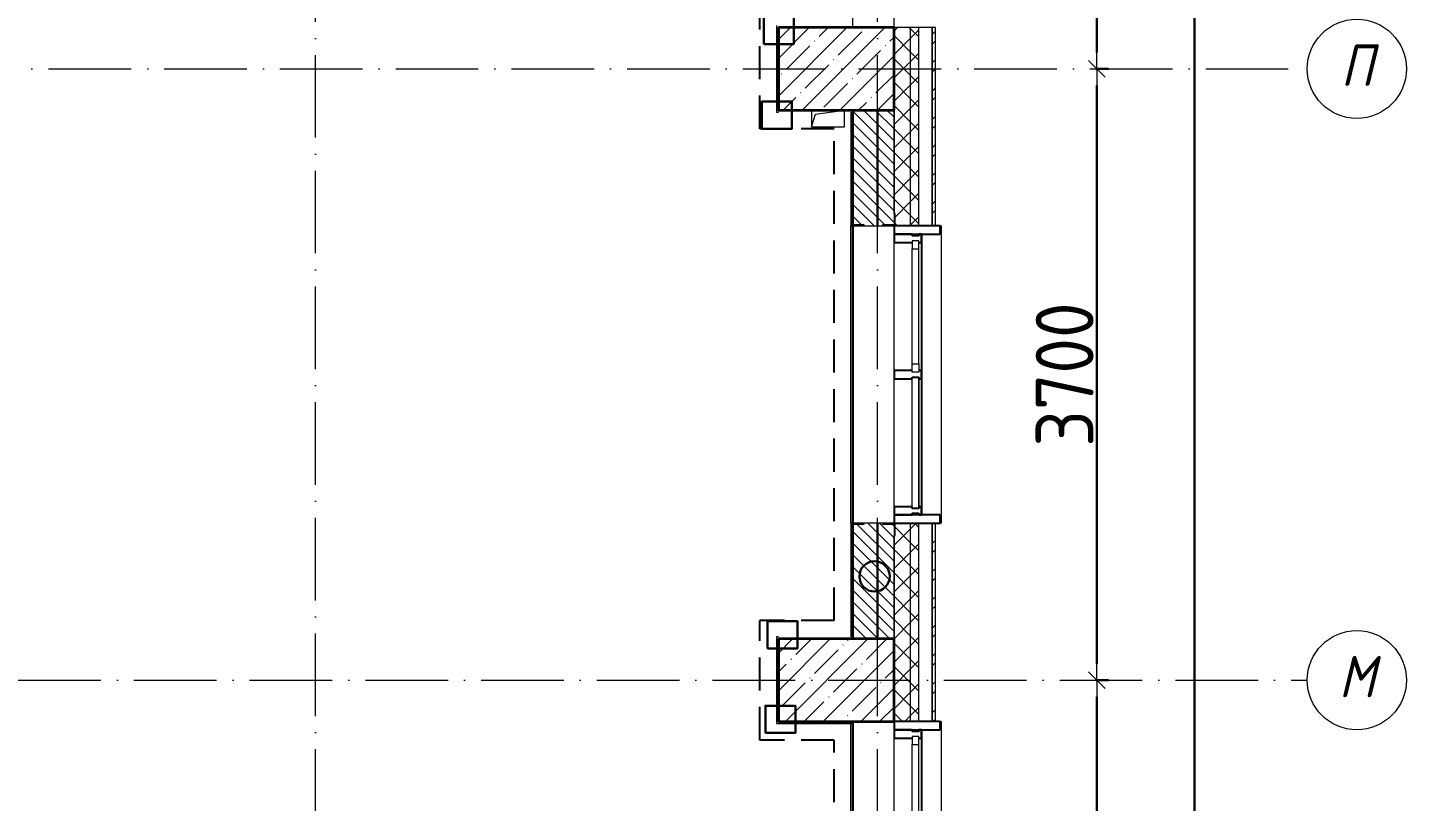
# Model space of a CAD drawing. Header units: millimetres. Extents: x -213536 to 1564669, y -45299 to 942238.
# Drawn here: x 451350 to 459692, y 449102 to 453785 of the extents above; entities that cross this region are included whole.
import ezdxf

# ---------------------------------------------------------------- set-up
doc = ezdxf.new("R2010")
doc.units = ezdxf.units.MM
for name, pattern in [('50_200_ШТРИХ_1Т_ш5_п1_п1_', [700, 500, -100, 0, -100]), ('Штрих короткий', [300, 150, -150]), ('Штриховая _2 мм - 1 мм_', [300, 200, -100])]:
    doc.linetypes.add(name, pattern=pattern)
for name, color, linetype, lineweight in [('0-1', 7, 'Continuous', 5), ('0-2', 7, 'Continuous', 9), ('2.1) ПГП окна 2.8 м', 5, 'Continuous', 30), ('3) ЖБ 4м', 3, 'Continuous', 30), ('3.1) ЖБ окна 1.2 м', 102, 'Continuous', 30), ('4) Метл уголки', 6, 'Continuous', 30), ('5) Швы', 2, 'Continuous', 30), ('Импосты витража', 7, 'Continuous', 9), ('Импосты витража-1', 7, 'Continuous', 25), ('Каркас_Импост', 7, 'Continuous', 13), ('Несущие колонны', 7, 'Continuous', 9), ('Несущие колонны-1', 7, 'Continuous', 35), ('Обобщенные модели', 7, 'Continuous', 9), ('Общие ребра', 7, 'Continuous', 9), ('Окна', 7, 'Continuous', 9), ('Оси', 7, 'Continuous', 9), ('Оси-1', 7, 'Continuous', 20), ('Оси-2', 7, '50_200_ШТРИХ_1Т_ш5_п1_п1_', 9), ('Остекление-1', 7, 'Continuous', 9), ('Перемычка-1', 7, 'Штрих короткий', 9), ('Размеры', 7, 'Continuous', 15), ('Стены', 7, 'Continuous', 9), ('Стены-1', 7, 'Continuous', 13), ('Штриховка разреза-1', 7, 'Continuous', 9)]:
    doc.layers.add(name, color=color, linetype=linetype, lineweight=lineweight)
doc.layers.add('Каркас_Импост-2', color=7, linetype='Continuous', lineweight=9, true_color=0xaaaaaa)
doc.layers.add('СТ-1_1', color=7, linetype='Штриховая _2 мм - 1 мм_', lineweight=90, true_color=0x888888)
doc.layers.get('0-2').off()
doc.styles.add('ISOCPEUR_I_1', font='isocpeui.ttf', dxfattribs={"width": 0.85, "height": 2.5})
doc.styles.add('СПДС', font='isocpeur.ttf', dxfattribs={"width": 0.9})
doc.dimstyles.new('Размера А3', dxfattribs={"dimtxt": 200, "dimasz": 100, "dimexe": 70, "dimexo": 100, "dimgap": 20, "dimtad": 1, "dimdec": 0, "dimrnd": 10, "dimzin": 0, "dimdsep": 46, "dimtxsty": 'СПДС', "dimblk": 'ARROWHEAD_6', "dimcen": 1, "dimclrd": 256, "dimclre": 256, "dimclrt": 256, "dimazin": 0, "dimtfac": 1, "dimtdec": 0, "dimtmove": 2, "dimatfit": 3, "dimfxl": 1, "dimtolj": 1, "dimtzin": 0, "dimarcsym": 0})
pattern_1 = [(45, (0, 0), (-70.71068, 70.71068), []), (135, (0, 0), (-70.71068, -70.71068), [])]

# ---------------------------------------------------------------- blocks, each defined once
blk = doc.blocks.new('Ось сетки - Круг_Ø6_00__ISO-2_5_0_9K_-16731441-АИ2_03_План отделки стен 3-го этажа _Часть 2_')
at = {"layer": 'Оси-1'}
blk.add_circle((0, 0), 3, dxfattribs=at)
blk = doc.blocks.new('ARROWHEAD_6')
at = {"color": 0, "linetype": 'Continuous'}
for p, q in [((0, 0), (-1, 0)), ((-0.5, -0.5), (0.5, 0.5))]:
    blk.add_line(p, q, dxfattribs=at)
blk = doc.blocks.new('*D4704')
at = {"layer": 'Defpoints', "color": 0, "transparency": 16777216}
for p in [(457713, 449835.4), (457819.1, 449835.4), (457713, 444535.4)]:
    blk.add_point(p, dxfattribs=at)
at = {"layer": 'Размеры', "lineweight": -2, "transparency": 16777216}
for p, q in [((457813, 449835.4), (457889.1, 449835.4)), ((457819.1, 444635.4), (457819.1, 449735.4)), ((457813, 444535.4), (457889.1, 444535.4))]:
    blk.add_line(p, q, dxfattribs=at)
at = {"layer": 'Размеры', "lineweight": -2, "transparency": 16777216, "xscale": 100, "yscale": 100, "zscale": 100}
for p, rotation in [((457819.1, 449835.4), 90), ((457819.1, 444535.4), 270)]:
    blk.add_blockref('ARROWHEAD_6', p, dxfattribs=dict(at, rotation=rotation))
at = {"layer": 'Размеры', "transparency": 16777216, "insert": (457624.1, 447185.4), "char_height": 350, "width": 2.488, "attachment_point": 5, "rotation": 90, "style": 'СПДС'}
blk.add_mtext('\\A1;5300', dxfattribs=at)
blk = doc.blocks.new('*D4705')
at = {"layer": 'Defpoints', "color": 0, "transparency": 16777216}
for p in [(457713, 453535.4), (457819.1, 453535.4), (457713, 449835.4)]:
    blk.add_point(p, dxfattribs=at)
at = {"layer": 'Размеры', "lineweight": -2, "transparency": 16777216}
for p, q in [((457813, 453535.4), (457889.1, 453535.4)), ((457819.1, 449935.4), (457819.1, 453435.4)), ((457813, 449835.4), (457889.1, 449835.4))]:
    blk.add_line(p, q, dxfattribs=at)
at = {"layer": 'Размеры', "lineweight": -2, "transparency": 16777216, "xscale": 100, "yscale": 100, "zscale": 100}
for p, rotation in [((457819.1, 453535.4), 90), ((457819.1, 449835.4), 270)]:
    blk.add_blockref('ARROWHEAD_6', p, dxfattribs=dict(at, rotation=rotation))
at = {"layer": 'Размеры', "transparency": 16777216, "insert": (457624.1, 451685.4), "char_height": 350, "width": 2.488, "attachment_point": 5, "rotation": 90, "style": 'СПДС'}
blk.add_mtext('\\A1;3700', dxfattribs=at)
blk = doc.blocks.new('*D4706')
at = {"layer": 'Defpoints', "color": 0, "transparency": 16777216}
for p in [(457713, 459535.4), (457819.1, 459535.4), (457713, 453535.4)]:
    blk.add_point(p, dxfattribs=at)
at = {"layer": 'Размеры', "lineweight": -2, "transparency": 16777216}
for p, q in [((457813, 459535.4), (457889.1, 459535.4)), ((457819.1, 453635.4), (457819.1, 459435.4)), ((457813, 453535.4), (457889.1, 453535.4))]:
    blk.add_line(p, q, dxfattribs=at)
at = {"layer": 'Размеры', "lineweight": -2, "transparency": 16777216, "xscale": 100, "yscale": 100, "zscale": 100}
for p, rotation in [((457819.1, 459535.4), 90), ((457819.1, 453535.4), 270)]:
    blk.add_blockref('ARROWHEAD_6', p, dxfattribs=dict(at, rotation=rotation))
at = {"layer": 'Размеры', "transparency": 16777216, "insert": (457624.1, 456535.4), "char_height": 350, "width": 2.488, "attachment_point": 5, "rotation": 90, "style": 'СПДС'}
blk.add_mtext('\\A1;6000', dxfattribs=at)
blk = doc.blocks.new('*D4710')
at = {"layer": 'Defpoints', "color": 0, "transparency": 16777216}
for p in [(458515.3, 474685.4), (458409.2, 441235.4), (458515.3, 441235.4)]:
    blk.add_point(p, dxfattribs=at)
at = {"layer": 'Размеры', "lineweight": -2, "transparency": 16777216}
for p, q in [((458415.3, 474685.4), (458339.2, 474685.4)), ((458409.2, 474585.4), (458409.2, 441335.4)), ((458415.3, 441235.4), (458339.2, 441235.4))]:
    blk.add_line(p, q, dxfattribs=at)
at = {"layer": 'Размеры', "lineweight": -2, "transparency": 16777216, "xscale": 100, "yscale": 100, "zscale": 100}
for p, rotation in [((458409.2, 474685.4), 90), ((458409.2, 441235.4), 270)]:
    blk.add_blockref('ARROWHEAD_6', p, dxfattribs=dict(at, rotation=rotation))
at = {"layer": 'Размеры', "transparency": 16777216, "insert": (458214.2, 457960.4), "char_height": 350, "width": 3.186, "attachment_point": 5, "rotation": 90, "style": 'СПДС'}
blk.add_mtext('\\A1;33450', dxfattribs=at)
blk = doc.blocks.new('BSC_Колонна _Прямоугольная - 500х700-V127-АИ2_03_План отделки стен 3-го этажа _Часть 2_')
at = {"layer": 'Несущие колонны'}
h = blk.add_hatch(dxfattribs=at)
h.set_pattern_fill('FP_117', color=256, style=0, pattern_type=2)
h.set_pattern_definition([(315, (-24600, 25550), (114.04925, 114.04925), []), (315, (-24600, 25435.95), (114.04925, 114.04925), [201.613, -40.323, 3.353, -36.97])])
h.paths.add_polyline_path([(-250, 350), (-250, -350), (250, -350), (250, 350)], flags=0)
at = {"layer": 'Несущие колонны-1'}
for p, q in [((250, 350), (-250, 350)), ((-250, 350), (-250, -350)), ((250, -350), (250, 350)), ((-250, -350), (250, -350))]:
    blk.add_line(p, q, dxfattribs=at)
blk = doc.blocks.new('BSC_Колонна _Прямоугольная - 500х700-V128-АИ2_03_План отделки стен 3-го этажа _Часть 2_')
at = {"layer": 'Несущие колонны'}
h = blk.add_hatch(dxfattribs=at)
h.set_pattern_fill('FP_118', color=256, style=0, pattern_type=2)
h.set_pattern_definition([(315, (-28300, 25550), (114.04925, 114.04925), []), (315, (-28300, 25435.95), (114.04925, 114.04925), [201.613, -40.323, 3.353, -36.97])])
h.paths.add_polyline_path([(-250, 350), (-250, -350), (250, -350), (250, 350)], flags=0)
at = {"layer": 'Несущие колонны-1'}
for p, q in [((250, 350), (-250, 350)), ((-250, 350), (-250, -350)), ((250, -350), (250, 350)), ((-250, -350), (250, -350))]:
    blk.add_line(p, q, dxfattribs=at)
blk = doc.blocks.new('Проем_Дверь_Прямоугольный - 1800х2700h_оконные проемы-25805030-АИ2_03_План отделки стен 3-го этажа _Часть 2_')
at = {"layer": 'Перемычка-1'}
for p, q in [((900, 125), (-900, 125)), ((900, -125), (-900, -125))]:
    blk.add_line(p, q, dxfattribs=at)
blk = doc.blocks.new('PNS_Панель прямоугольная2 - Нр_Стекло - 40мм-26243474-АИ2_03_План отделки стен 3-го этажа _Часть 2_')
at = {"layer": 'Каркас_Импост'}
for p, q in [((-397.5, 0), (-397.5, 40)), ((-397.5, 40), (-347.5, 40)), ((-347.5, 40), (-347.5, 0)), ((397.5, 40), (347.5, 40)), ((347.5, 40), (347.5, 0)), ((397.5, 0), (397.5, 40)), ((-347.5, 0), (-397.5, 0)), ((347.5, 0), (397.5, 0))]:
    blk.add_line(p, q, dxfattribs=at)
at = {"layer": 'Каркас_Импост-2'}
for p, q in [((-347.5, 40), (347.5, 40)), ((-347.5, 0), (347.5, 0))]:
    blk.add_line(p, q, dxfattribs=at)
blk = doc.blocks.new('Прямоугольный импост - Импост структурный с накладкой - 150мм-25647642-АИ2_03_План отделки стен 3-го этажа _Часть 2_')
at = {"layer": 'Импосты витража'}
for p, q in [((27275, -100), (28050, -100)), ((27275, -267), (28050, -267))]:
    blk.add_line(p, q, dxfattribs=at)
blk = doc.blocks.new('Прямоугольный импост - Импост структурный с накладкой - 150мм-V161-АИ2_03_План отделки стен 3-го этажа _Часть 2_')
at = {"layer": 'Импосты витража-1'}
for p, q in [((-25, 0), (-25, 17)), ((-25, 17), (25, 17)), ((25, 0), (15, 0)), ((15, 0), (15, -40)), ((25, 17), (25, 0)), ((-25, -150), (-25, -40)), ((15, -40), (25, -40)), ((25, -40), (25, -150)), ((25, -150), (-25, -150))]:
    blk.add_line(p, q, dxfattribs=at)
blk = doc.blocks.new('Прямоугольный импост - Откос НВФ_50х280 мм-25993834-АИ2_03_План отделки стен 3-го этажа _Часть 2_')
at = {"layer": 'Импосты витража-1'}
for p, q in [((-50, 130), (0, 130)), ((-50, -150), (-50, 130)), ((0, 130), (0, -150)), ((0, -150), (-50, -150))]:
    blk.add_line(p, q, dxfattribs=at)
blk = doc.blocks.new('Прямоугольный импост - Импост структурный с накладкой - 150мм-25647633-АИ2_03_План отделки стен 3-го этажа _Часть 2_')
at = {"layer": 'Импосты витража-1'}
for p, q in [((-25, 0), (-25, 17)), ((-25, 17), (25, 17)), ((-15, 0), (-25, 0)), ((-15, -40), (-15, 0)), ((25, 17), (25, 0)), ((-25, -150), (-25, -40)), ((-25, -40), (-15, -40)), ((25, -40), (25, -150)), ((25, -150), (-25, -150))]:
    blk.add_line(p, q, dxfattribs=at)
blk = doc.blocks.new('PNS_Панель прямоугольная1 - Нр_Стекло - 40мм-25259299-АИ2_03_План отделки стен 3-го этажа _Часть 2_')
at = {"layer": 'Остекление-1'}
for p, q in [((-387.5, 40), (387.5, 40)), ((-397.5, 0), (397.5, 0)), ((387.5, 0), (-387.5, 0))]:
    blk.add_line(p, q, dxfattribs=at)
blk = doc.blocks.new('Прямоугольный импост - Импост структурный с накладкой - 150мм-25647644-АИ2_03_План отделки стен 3-го этажа _Часть 2_')
at = {"layer": 'Импосты витража-1'}
for p, q in [((-25, 0), (-25, 17)), ((-25, 17), (25, 17)), ((-15, 0), (-25, 0)), ((-15, -40), (-15, 0)), ((25, 0), (15, 0)), ((15, 0), (15, -40)), ((25, 17), (25, 0)), ((-25, -150), (-25, -40)), ((-25, -40), (-15, -40)), ((15, -40), (25, -40)), ((25, -40), (25, -150)), ((25, -150), (-25, -150))]:
    blk.add_line(p, q, dxfattribs=at)
blk = doc.blocks.new('Прямоугольный импост - Откос НВФ_50х280 мм-V169-АИ2_03_План отделки стен 3-го этажа _Часть 2_')
at = {"layer": 'Импосты витража-1'}
for p, q in [((-50, 130), (0, 130)), ((-50, -150), (-50, 130)), ((0, 130), (0, -144)), ((0, -150), (-50, -150))]:
    blk.add_line(p, q, dxfattribs=at)
blk = doc.blocks.new('Прямоугольный импост - Откос НВФ_50х280 мм-25993838-АИ2_03_План отделки стен 3-го этажа _Часть 2_')
at = {"layer": 'Импосты витража-1'}
for p, q in [((0, 130), (-50, 130)), ((-50, 130), (-50, -150)), ((0, -144), (0, 130)), ((-50, -150), (0, -150))]:
    blk.add_line(p, q, dxfattribs=at)
blk = doc.blocks.new('Фахверк_СКБ_Уголок - 250_2700-27497298-АИ2_03_План отделки стен 3-го этажа _Часть 2_')
at = {"layer": 'Обобщенные модели'}
for p, q in [((200, 181), (125, 181)), ((125, 181), (125, 106)), ((131, 106), (131, 175)), ((131, 175), (200, 175)), ((200, 175), (200, 181)), ((125, 106), (131, 106)), ((131, -6), (125, -6)), ((125, -6), (125, -81)), ((125, -81), (200, -81)), ((131, -75), (131, -6)), ((200, -75), (131, -75)), ((200, -81), (200, -75))]:
    blk.add_line(p, q, dxfattribs=at)
blk = doc.blocks.new('AR_Отверстие прямоугольное _в плите_ - AR_Отверстие прямоугольное _в плите_-V237-АИ2_03_План отделки стен 3-го этажа _Часть 2_')
at = {"layer": 'Обобщенные модели'}
for p, q in [((-100, 50), (-100, -50)), ((-100, -50), (-75, 25)), ((-75, 25), (100, 50)), ((100, -50), (100, 50)), ((-100, -50), (100, -50))]:
    blk.add_line(p, q, dxfattribs=at)
blk = doc.blocks.new('Отлив_СКБ - Отлив витража_120_НВФ-31885687-АИ2_03_План отделки стен 3-го этажа _Часть 2_')
at = {"layer": 'Окна'}
for p, q in [((1750, -2), (50, -2)), ((0, -120), (0, -113)), ((0, -120), (1800, -120)), ((1800, -113), (1800, -120))]:
    blk.add_line(p, q, dxfattribs=at)
blk = doc.blocks.new('0125-Р-ОО-Ш2-АР-о_23_10_2024_rvt-1-АИ2_03_План отделки стен 3-го этажа _Часть 2_')
at = {"layer": 'Штриховка разреза-1'}
h = blk.add_hatch(dxfattribs=at)
h.set_pattern_fill('FP_81', color=256, style=0, pattern_type=2)
h.set_pattern_definition(pattern_1)
h.paths.add_polyline_path([(26000, 11350), (26000, 13550), (25906, 13550), (25906, 13475), (25900, 13475), (25900, 11350)], flags=0)
h.paths.add_polyline_path([(26000, 15350), (26000, 16550), (25906, 16550), (25906, 16475), (25900, 16475), (25900, 15425), (25906, 15425), (25906, 15350)], flags=0)
h.paths.add_polyline_path([(26000, 18350), (26000, 19550), (25900, 19550), (25900, 18425), (25906, 18425), (25906, 18350)], flags=0)
h.paths.add_polyline_path([(26000, 21350), (26000, 22550), (25906, 22550), (25906, 22475), (25900, 22475), (25900, 21425), (25906, 21425), (25906, 21350)], flags=0)
h.paths.add_polyline_path([(25900, 24350), (26000, 24350), (26000, 25550), (25906, 25550), (25906, 25475), (25900, 25475), (25900, 24850)], flags=0)
h.paths.add_polyline_path([(26000, 27350), (26000, 28550), (25900, 28550), (25900, 27425), (25906, 27425), (25906, 27350)], flags=0)
h.paths.add_polyline_path([(26000, 30350), (26000, 31550), (25906, 31550), (25906, 31475), (25900, 31475), (25900, 30425), (25906, 30425), (25906, 30350)], flags=0)
h.paths.add_polyline_path([(26000, 33350), (26000, 34550), (25900, 34550), (25900, 33425), (25906, 33425), (25906, 33350)], flags=0)
h.paths.add_polyline_path([(25906, 36350), (26000, 36350), (26000, 37550), (25906, 37550), (25906, 37475), (25900, 37475), (25900, 36425), (25906, 36425), (25906, 36356)], flags=0)
h.paths.add_polyline_path([(26000, 39350), (26000, 40550), (25900, 40550), (25900, 39425), (25906, 39425), (25906, 39350)], flags=0)
h.paths.add_polyline_path([(26000, 42350), (26000, 43600), (25906, 43600), (25906, 43525), (25900, 43525), (25900, 42425), (25906, 42425), (25906, 42350)], flags=0)
h.paths.add_polyline_path([(26000, 45400), (26000, 49550), (25900, 49550), (25900, 45400)], flags=0)
h = blk.add_hatch(dxfattribs=at)
h.set_pattern_fill('FP_81', color=256, style=0, pattern_type=2)
h.set_pattern_definition(pattern_1)
h.paths.add_polyline_path([(26050, 11350), (26050, 13550), (26000, 13550), (26000, 11350)], flags=0)
h.paths.add_polyline_path([(26000, 15350), (26050, 15350), (26050, 16550), (26000, 16550), (26000, 16189.5)], flags=0)
h.paths.add_polyline_path([(26050, 18350), (26050, 19550), (26000, 19550), (26000, 18350)], flags=0)
h.paths.add_polyline_path([(26050, 21350), (26050, 22550), (26000, 22550), (26000, 21350)], flags=0)
h.paths.add_polyline_path([(26000, 24350), (26050, 24350), (26050, 25550), (26000, 25550), (26000, 25430.1)], flags=0)
h.paths.add_polyline_path([(26050, 27350), (26050, 28550), (26000, 28550), (26000, 27350)], flags=0)
h.paths.add_polyline_path([(26050, 30350), (26050, 31550), (26000, 31550), (26000, 30350)], flags=0)
h.paths.add_polyline_path([(26050, 33350), (26050, 34550), (26000, 34550), (26000, 33350)], flags=0)
h.paths.add_polyline_path([(26000, 36350), (26050, 36350), (26050, 37550), (26000, 37550), (26000, 36518.8)], flags=0)
h.paths.add_polyline_path([(26050, 39350), (26050, 40550), (26000, 40550), (26000, 39350)], flags=0)
h.paths.add_polyline_path([(26050, 42350), (26050, 43600), (26000, 43600), (26000, 42350)], flags=0)
h.paths.add_polyline_path([(26000, 45400), (26050, 45400), (26050, 49550), (26000, 49550), (26000, 45759.4)], flags=0)
h = blk.add_hatch(dxfattribs=at)
h.set_pattern_fill('FP_80', color=256, style=0, pattern_type=2)
h.set_pattern_definition([(45, (0, 0), (-85.5366, 85.5366), []), (45, (57.02, 0), (-85.5366, 85.5366), [])])
h.paths.add_polyline_path([(26150, 11540), (26150, 13550), (26130, 13550), (26130, 11540)], flags=0)
h.paths.add_polyline_path([(26130, 15350), (26150, 15350), (26150, 16550), (26130, 16550), (26130, 16189.5)], flags=0)
h.paths.add_polyline_path([(26150, 18350), (26150, 19550), (26130, 19550), (26130, 18350)], flags=0)
h.paths.add_polyline_path([(26150, 21350), (26150, 22550), (26130, 22550), (26130, 21350)], flags=0)
h.paths.add_polyline_path([(26150, 24350), (26150, 25550), (26130, 25550), (26130, 24350)], flags=0)
h.paths.add_polyline_path([(26150, 27350), (26150, 28550), (26130, 28550), (26130, 27350)], flags=0)
h.paths.add_polyline_path([(26150, 30350), (26150, 31550), (26130, 31550), (26130, 30350)], flags=0)
h.paths.add_polyline_path([(26130, 33350), (26150, 33350), (26150, 34550), (26130, 34550), (26130, 33746.6)], flags=0)
h.paths.add_polyline_path([(26150, 36350), (26150, 37550), (26130, 37550), (26130, 36350)], flags=0)
h.paths.add_polyline_path([(26150, 39350), (26150, 40550), (26130, 40550), (26130, 39350)], flags=0)
h.paths.add_polyline_path([(26130, 42350), (26150, 42350), (26150, 43370), (26130, 43370), (26130, 42987.2)], flags=0)
h = blk.add_hatch(dxfattribs=at)
h.set_pattern_fill('FP_1', color=256, style=0, pattern_type=2)
h.set_pattern_definition([(135, (0, 0), (-35.35534, -35.35534), [])])
h.paths.add_polyline_path([(25900, 24850), (25900, 25544), (25831, 25544), (25831, 25550), (25719, 25550), (25719, 25544), (25650, 25544), (25650, 24850), (25765.5, 24850)], flags=0)
h.paths.add_polyline_path([(25765.5, 27350), (25831, 27350), (25831, 27356), (25900, 27356), (25900, 28050), (25650, 28050), (25650, 27356), (25719, 27356), (25719, 27350)], flags=0)
at = {"layer": 'Общие ребра'}
for p, q in [((26000, 27350), (26000, 28550)), ((26050, 27350), (26050, 28550)), ((25900, 28050), (25900, 27425)), ((25900, 27425), (25900, 28050)), ((26000, 24350), (26000, 25550)), ((26050, 24350), (26050, 25550)), ((25900, 25475), (25900, 24850)), ((25900, 24850), (25900, 25475))]:
    blk.add_line(p, q, dxfattribs=at)
at = {"layer": 'Стены'}
for p, q in [((25650, 28550), (25650, 30350)), ((25650, 25550), (25650, 27350)), ((25650, 22550), (25650, 24338))]:
    blk.add_line(p, q, dxfattribs=at)
at = {"layer": 'Стены-1'}
for p, q in [((26130, 28550), (25900, 28550)), ((26130, 27350), (26130, 28550)), ((26130, 28550), (26130, 27350)), ((26150, 28550), (26130, 28550)), ((26150, 27350), (26150, 28550)), ((25650, 28050), (25650, 27425)), ((25719, 27350), (25831, 27350)), ((25906, 27350), (26130, 27350)), ((26130, 27350), (26150, 27350)), ((25831, 25550), (25719, 25550)), ((26130, 25550), (25906, 25550)), ((26130, 24350), (26130, 25550)), ((26130, 25550), (26130, 24350)), ((26150, 25550), (26130, 25550)), ((26150, 24350), (26150, 25550)), ((25650, 25475), (25650, 24850)), ((25900, 24350), (26130, 24350)), ((26130, 24350), (26150, 24350))]:
    blk.add_line(p, q, dxfattribs=at)
at = {"layer": '0-2'}
for name, p, rotation in [('Проем_Дверь_Прямоугольный - 1800х2700h_оконные проемы-25805030-АИ2_03_План отделки стен 3-го этажа _Часть 2_', (25775, 29450), 269.9999999999999), ('BSC_Колонна _Прямоугольная - 500х700-V128-АИ2_03_План отделки стен 3-го этажа _Часть 2_', (25550, 28300), 89.9999999999999), ('Фахверк_СКБ_Уголок - 250_2700-27497298-АИ2_03_План отделки стен 3-го этажа _Часть 2_', (25825, 27225), 89.99999999999991), ('Проем_Дверь_Прямоугольный - 1800х2700h_оконные проемы-25805030-АИ2_03_План отделки стен 3-го этажа _Часть 2_', (25775, 26450), 269.9999999999998), ('Отлив_СКБ - Отлив витража_120_НВФ-31885687-АИ2_03_План отделки стен 3-го этажа _Часть 2_', (26067, 25550), 89.99999999999932), ('Прямоугольный импост - Импост структурный с накладкой - 150мм-25647642-АИ2_03_План отделки стен 3-го этажа _Часть 2_', (25800, -800), 89.99999999999999), ('PNS_Панель прямоугольная2 - Нр_Стекло - 40мм-26243474-АИ2_03_План отделки стен 3-го этажа _Часть 2_', (26050, 26862.5), 89.99999999999753), ('Прямоугольный импост - Импост структурный с накладкой - 150мм-25647642-АИ2_03_План отделки стен 3-го этажа _Часть 2_', (25800, -1625), 89.99999999999999), ('PNS_Панель прямоугольная1 - Нр_Стекло - 40мм-25259299-АИ2_03_План отделки стен 3-го этажа _Часть 2_', (26050, 26037.5), 89.99999999999753), ('Фахверк_СКБ_Уголок - 250_2700-27497298-АИ2_03_План отделки стен 3-го этажа _Часть 2_', (25725, 25675), 269.9999999999999), ('Прямоугольный импост - Откос НВФ_50х280 мм-25993838-АИ2_03_План отделки стен 3-го этажа _Часть 2_', (26050, 25550), 269.9999999999975), ('BSC_Колонна _Прямоугольная - 500х700-V127-АИ2_03_План отделки стен 3-го этажа _Часть 2_', (25550, 24600), 89.9999999999999), ('Проем_Дверь_Прямоугольный - 1800х2700h_оконные проемы-25805030-АИ2_03_План отделки стен 3-го этажа _Часть 2_', (25775, 23450), 269.9999999999999), ('Отлив_СКБ - Отлив витража_120_НВФ-31885687-АИ2_03_План отделки стен 3-го этажа _Часть 2_', (26067, 22550), 89.99999999999932), ('Прямоугольный импост - Импост структурный с накладкой - 150мм-25647642-АИ2_03_План отделки стен 3-го этажа _Часть 2_', (25800, -3800), 89.99999999999999), ('PNS_Панель прямоугольная2 - Нр_Стекло - 40мм-26243474-АИ2_03_План отделки стен 3-го этажа _Часть 2_', (26050, 23862.5), 89.99999999999753)]:
    blk.add_blockref(name, p, dxfattribs=dict(at, rotation=rotation))
blk.add_blockref('AR_Отверстие прямоугольное _в плите_ - AR_Отверстие прямоугольное _в плите_-V237-АИ2_03_План отделки стен 3-го этажа _Часть 2_', (25500, 28000), dxfattribs=at)
at = {"layer": '0-2', "extrusion": (0, 0, -1), "rotation": 90.00000000000249}
for name, p in [('Прямоугольный импост - Откос НВФ_50х280 мм-V169-АИ2_03_План отделки стен 3-го этажа _Часть 2_', (-26050, 27350)), ('Прямоугольный импост - Импост структурный с накладкой - 150мм-V161-АИ2_03_План отделки стен 3-го этажа _Часть 2_', (-26050, 27275)), ('Прямоугольный импост - Импост структурный с накладкой - 150мм-25647633-АИ2_03_План отделки стен 3-го этажа _Часть 2_', (-26050, 26450)), ('Прямоугольный импост - Импост структурный с накладкой - 150мм-25647644-АИ2_03_План отделки стен 3-го этажа _Часть 2_', (-26050, 25625)), ('Прямоугольный импост - Откос НВФ_50х280 мм-25993834-АИ2_03_План отделки стен 3-го этажа _Часть 2_', (-26050, 24350)), ('Прямоугольный импост - Импост структурный с накладкой - 150мм-V161-АИ2_03_План отделки стен 3-го этажа _Часть 2_', (-26050, 24275))]:
    blk.add_blockref(name, p, dxfattribs=at)
blk = doc.blocks.new('3этНиз')
at = {"layer": 'СТ-1_1', "lineweight": 25}
for p, q in [((455780.1, 453173.4), (455780.1, 453897.4)), ((456230.1, 453173.4), (455780.1, 453173.4)), ((456230.1, 450197.4), (456230.1, 453173.4)), ((455780.1, 449473.4), (455780.1, 450197.4)), ((456230.1, 450197.4), (455780.1, 450197.4)), ((456230.1, 449473.4), (455780.1, 449473.4)), ((456230.1, 444897.4), (456230.1, 449473.4))]:
    blk.add_line(p, q, dxfattribs=at)
at = {"layer": 'Стены'}
for p, q in [((456330.1, 450785.4), (456330.1, 452585.4)), ((456342.1, 452585.4), (456342.1, 450785.4)), ((456330.1, 447785.4), (456330.1, 449573.4)), ((456342.1, 449573.4), (456342.1, 447785.4))]:
    blk.add_line(p, q, dxfattribs=at)
at = {"layer": 'Стены-1'}
for p, q in [((455880.1, 453797.4), (455880.1, 453273.4)), ((455880.1, 453273.4), (455892.1, 453273.4)), ((456330.1, 453273.4), (456330.1, 452585.4)), ((456342.1, 452660.4), (456342.1, 453273.4)), ((456330.1, 452585.4), (456336.1, 452585.4)), ((456336.1, 450785.4), (456330.1, 450785.4)), ((456330.1, 450785.4), (456330.1, 450097.4)), ((456342.1, 450097.4), (456342.1, 450710.4)), ((455892.1, 450097.4), (455880.1, 450097.4)), ((455880.1, 450097.4), (455880.1, 449573.4)), ((455880.1, 449573.4), (456342.1, 449573.4)), ((456342.1, 449573.4), (456342.1, 449585.4))]:
    blk.add_line(p, q, dxfattribs=at)
at = {"layer": '0-1'}
blk.add_blockref('0125-Р-ОО-Ш2-АР-о_23_10_2024_rvt-1-АИ2_03_План отделки стен 3-го этажа _Часть 2_', (430692.1, 425235.4), dxfattribs=at)
blk = doc.blocks.new('Ось 3 этаж')
at = {"layer": 'Оси-2'}
for p, q in [((453092.1, 423014.8), (453092.1, 477896.8)), ((456492.1, 423014.8), (456492.1, 477896.8)), ((428373.3, 453535.4), (459092.1, 453535.4)), ((442892.1, 449835.4), (459092.1, 449835.4))]:
    blk.add_line(p, q, dxfattribs=at)
at = {"layer": 'Оси-1', "xscale": 99.99999999999993, "yscale": 99.99999999999993, "zscale": 99.99999999999993, "rotation": 269.9999999999996}
for p in [(459392.1, 453535.4), (459392.1, 449835.4)]:
    blk.add_blockref('Ось сетки - Круг_Ø6_00__ISO-2_5_0_9K_-16731441-АИ2_03_План отделки стен 3-го этажа _Часть 2_', p, dxfattribs=at)
at = {"layer": 'Оси', "char_height": 250, "attachment_point": 1, "style": 'ISOCPEUR_I_1'}
for s, insert, width in [('\\fISOCPEUR|b0|i1|c204|p34|;\\W.9;П', (459294.1, 453682.1), 223.671), ('\\fISOCPEUR|b0|i1|c204|p34|;\\W.9;М', (459282.4, 449982.1), 252.532)]:
    blk.add_mtext(s, dxfattribs=dict(at, insert=insert, width=width))
at = {"layer": 'Размеры'}
for base, p1, p2, picture, middle in [((458409.2, 441235.4), (458515.3, 474685.4), (458515.3, 441235.4), '*D4710', (458214.2, 457960.4)), ((457819.1, 459535.4), (457713, 453535.4), (457713, 459535.4), '*D4706', (457624.1, 456535.4)), ((457819.1, 453535.4), (457713, 449835.4), (457713, 453535.4), '*D4705', (457624.1, 451685.4)), ((457819.1, 449835.4), (457713, 444535.4), (457713, 449835.4), '*D4704', (457624.1, 447185.4))]:
    dim = blk.add_linear_dim(base=base, p1=p1, p2=p2, angle=90, dimstyle='Размера А3', override={"dimtxt": 350}, dxfattribs=at)
    dim.commit()
    dim.dimension.update_dxf_attribs({"geometry": picture, "text_midpoint": middle})

msp = doc.modelspace()

# ---------------------------------------------------------------- linework, layer by layer
at = {"layer": '2.1) ПГП окна 2.8 м'}
for points in [[(456492.1, 452585.4), (456492.1, 453285.4)], [(456492.1, 450085.4), (456492.1, 450785.4)]]:
    msp.add_lwpolyline(points, dxfattribs=at)
at = {"layer": '3) ЖБ 4м'}
for points in [[(456342.1, 453785.4), (455892.1, 453785.4), (455892.1, 453285.4), (456342.1, 453285.4)], [(456342.1, 450085.4), (455892.1, 450085.4), (455892.1, 449585.4), (456342.1, 449585.4)]]:
    msp.add_lwpolyline(points, dxfattribs=at)
at = {"layer": '3.1) ЖБ окна 1.2 м'}
for points in [[(456342.1, 450085.4), (456342.1, 453285.4)], [(456342.1, 444785.4), (456342.1, 449585.4)]]:
    msp.add_lwpolyline(points, dxfattribs=at)
at = {"layer": '4) Метл уголки'}
for points in [[(455804.5, 453685.4), (455985.8, 453685.4), (455985.8, 453850.2), (455804.5, 453850.2)], [(455792.5, 453173.4), (455973.8, 453173.4), (455973.8, 453338.2), (455792.5, 453338.2)], [(455826.2, 450027.8), (456007.5, 450027.8), (456007.5, 450192.5), (455826.2, 450192.5)], [(455814.2, 449515.8), (455995.5, 449515.8), (455995.5, 449680.5), (455814.2, 449680.5)]]:
    msp.add_lwpolyline(points, close=True, dxfattribs=at)
at = {"layer": '5) Швы'}
msp.add_circle((456474.2, 450463.6), 91.6, dxfattribs=at)

# ---------------------------------------------------------------- block references
at = {"color": 5, "lineweight": 30}
msp.add_blockref('Ось 3 этаж', (0, 0), dxfattribs=at)
at = {"layer": '3) ЖБ 4м'}
msp.add_blockref('3этНиз', (0, 0), dxfattribs=at)

doc.saveas('drawing.dxf')
